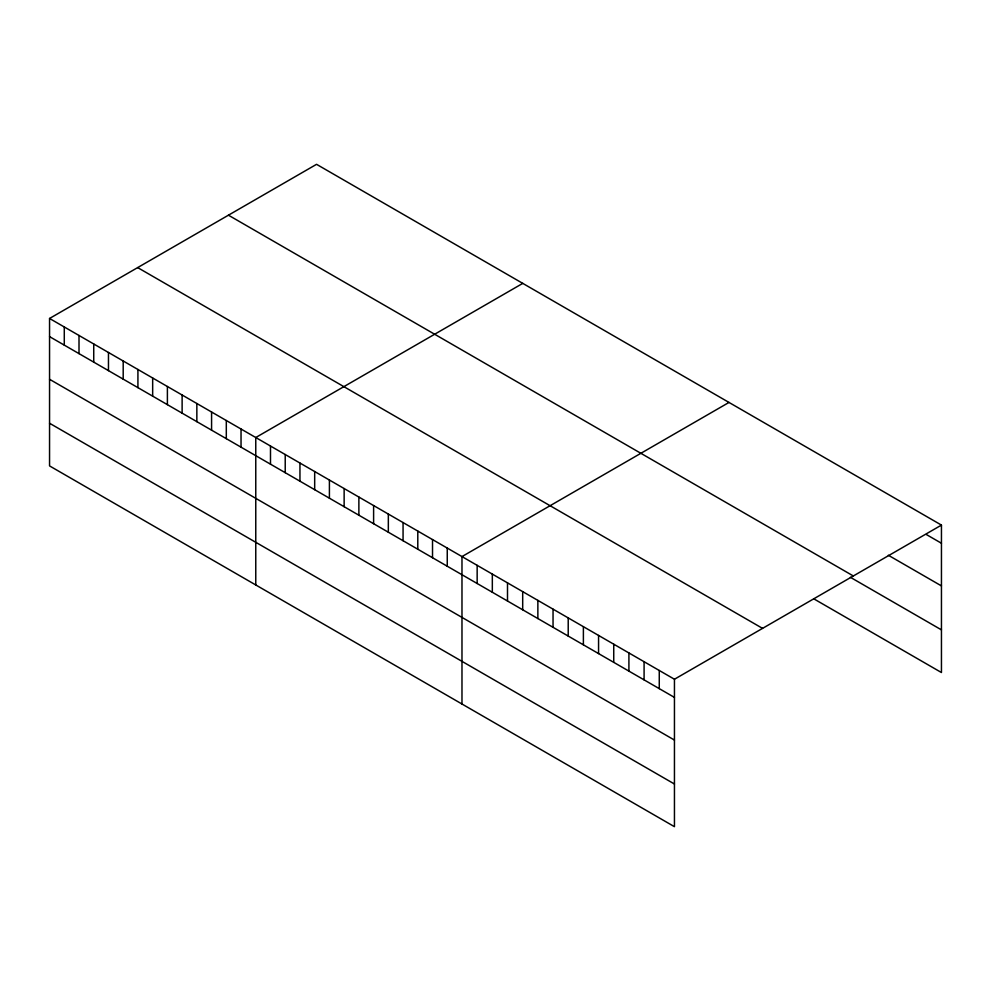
<?xml version="1.0" encoding="UTF-8"?>
<svg xmlns="http://www.w3.org/2000/svg" width="991" height="991" viewBox="0 0 991 991"><rect width="100%" height="100%" fill="white"/><g stroke="black" fill="none" stroke-linecap="round" stroke-linejoin="round"><path stroke-width="1.49" d="M49.55 318.47L674.45 679.244L674.45 826.68L49.55 465.906L49.55 318.47L316.55 164.32L941.45 525.094L941.45 672.53L813.722 598.787M522.765 283.376L255.765 437.526L255.765 584.963M728.992 402.433L461.979 556.583L461.979 704.019M674.45 679.244L941.45 525.094M926.275 534.483L941.45 543.241M888.332 555.245L941.45 585.904M228.438 215.183L853.338 575.969M850.389 577.295L941.45 629.867M137.662 267.595L762.562 628.381M49.55 336.618L674.45 697.404M49.55 379.28L674.45 740.066M49.55 423.244L674.45 784.017M659.263 670.486L659.263 688.634M644.088 661.728L644.088 679.876M628.913 652.97L628.913 671.118M613.739 644.2L613.739 662.347M598.564 635.442L598.564 653.589M583.389 626.684L583.389 644.831M568.215 617.913L568.215 636.073M553.04 609.155L553.04 627.303M537.865 600.397L537.865 618.545M522.691 591.627L522.691 609.787M507.503 582.869L507.503 601.017M492.329 574.111L492.329 592.259M477.154 565.341L477.154 583.501M447.251 548.085L447.251 566.233M432.522 539.575L432.522 557.722M417.793 531.077L417.793 549.225M403.064 522.567L403.064 540.714M388.336 514.069L388.336 532.217M373.607 505.559L373.607 523.706M358.878 497.061L358.878 515.209M344.137 488.551L344.137 506.698M329.408 480.053L329.408 498.2M314.68 471.543L314.68 489.69M299.951 463.045L299.951 481.192M285.222 454.535L285.222 472.682M270.493 446.037L270.493 464.184M241.036 429.029L241.036 447.176M226.307 420.518L226.307 438.666M211.579 412.021L211.579 430.168M196.85 403.51L196.85 421.658M182.121 395L182.121 413.16M167.392 386.502L167.392 404.65M152.664 377.992L152.664 396.152M137.922 369.494L137.922 387.642M123.194 360.984L123.194 379.144M108.465 352.486L108.465 370.634M93.736 343.976L93.736 362.136M79.007 335.478L79.007 353.626M64.279 326.968L64.279 345.128"/></g></svg>
